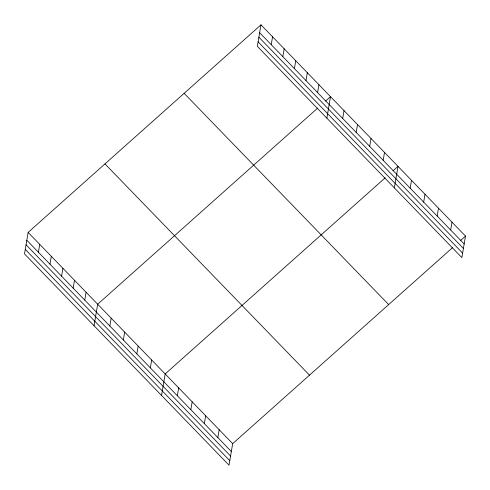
<?xml version="1.0" encoding="UTF-8"?>
<svg xmlns="http://www.w3.org/2000/svg" width="490" height="490" viewBox="0 0 490 490"><rect width="100%" height="100%" fill="white"/><g stroke="black" fill="none" stroke-linecap="round" stroke-linejoin="round"><path stroke-width="0.73" d="M260.974 24.831L257.336 46.342L461.862 257.605L465.5 236.094L260.974 24.831L28.138 232.395L24.5 253.906L229.026 465.169L232.664 443.658L452.693 247.511M38.398 252.228L39.727 244.363M49.986 264.202L51.315 256.337M61.581 276.17L62.91 268.306M73.169 288.144L74.498 280.28M84.758 300.119L86.087 292.248M94.037 325.734L97.675 304.223L317.704 108.076M109.846 326.034L111.175 318.169M123.345 339.974L124.674 332.11M136.845 353.921L138.174 346.056M150.344 367.861L151.673 359.997M161.535 395.454L165.173 373.944L385.201 177.797M177.337 395.749L178.672 387.884M190.837 409.695L192.172 401.831M204.336 423.636L205.665 415.771M271.233 44.664L272.562 36.799M217.836 437.582L219.165 429.718M282.822 56.638L284.151 48.773M294.41 68.606L295.746 60.742M306.005 80.581L307.334 72.716M317.594 92.555L318.923 84.69M326.873 118.17L330.511 96.659L325.501 101.124M342.682 118.47L344.011 110.605M356.181 132.41L357.51 124.546M369.68 146.357L371.01 138.492M383.18 160.297L384.509 152.433M394.37 187.891L398.009 166.38L392.992 170.845M410.173 188.185L411.502 180.32M423.672 202.131L425.002 194.267M437.172 216.072L438.501 208.207M450.671 230.018L452.001 222.154M460.49 240.566L465.5 236.094M259.645 32.695L464.171 243.959M258.879 37.197L463.405 248.467M258.095 41.84L462.621 253.103M184.136 93.327L388.662 304.59M104.976 163.899L309.502 375.162M28.138 232.395L232.664 443.658M26.809 240.259L231.335 451.523M26.044 244.761L230.576 456.031M25.26 249.398L229.786 460.667"/></g></svg>
